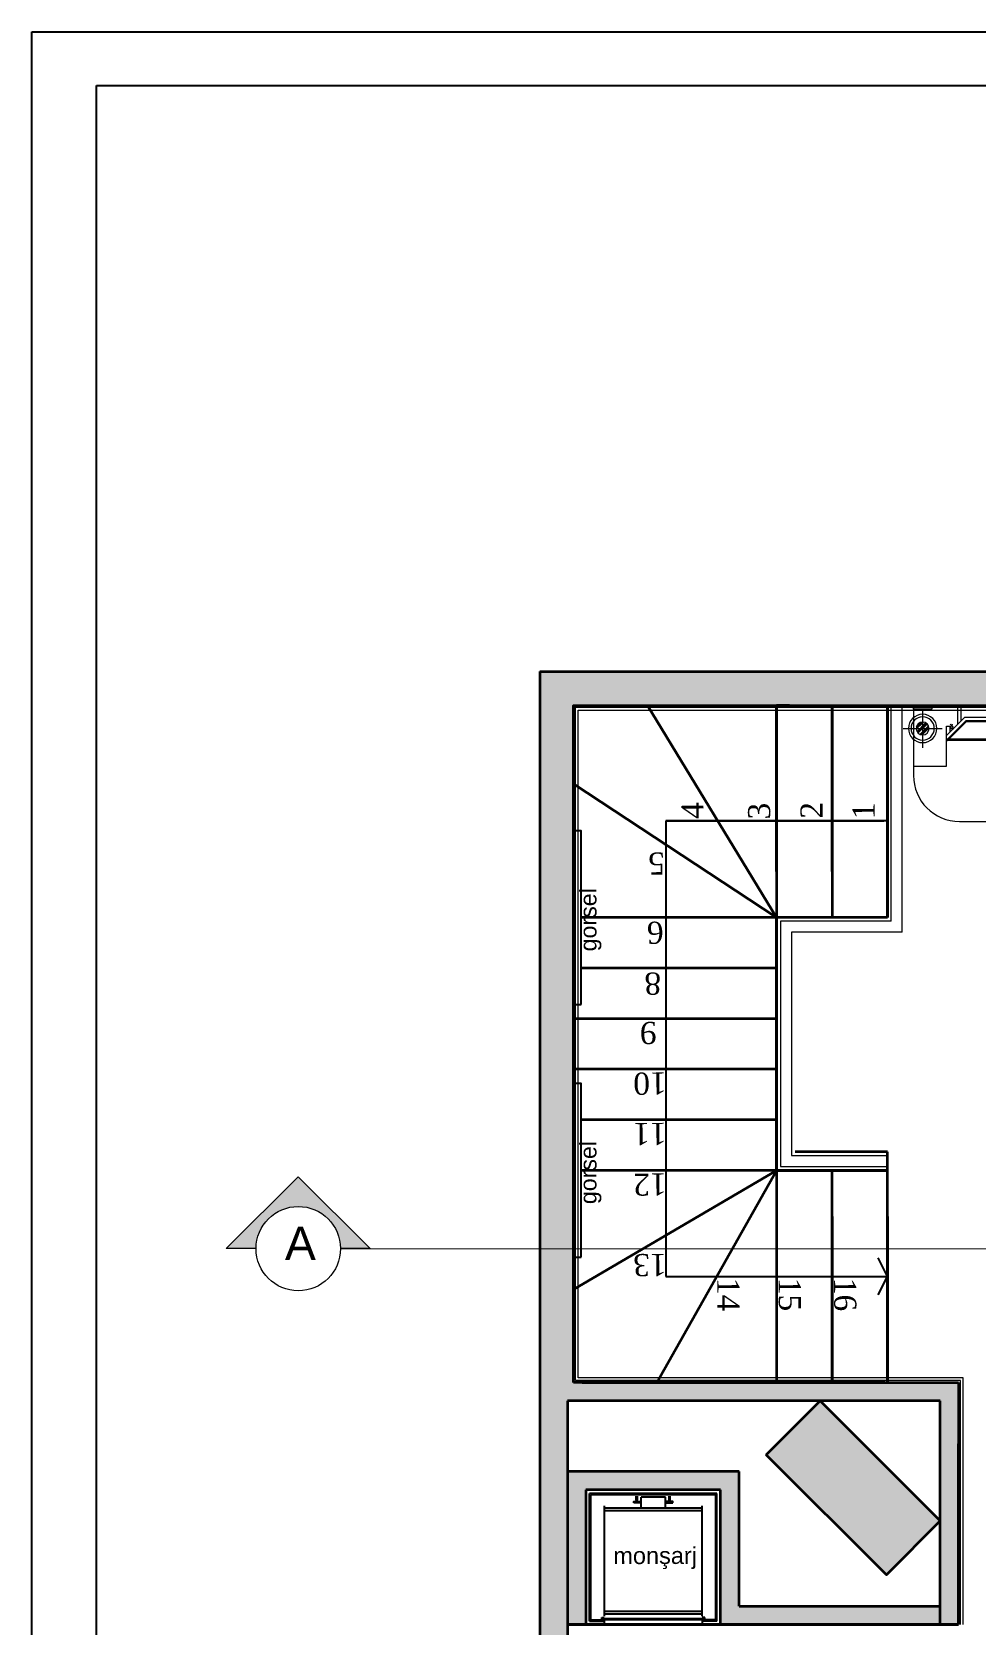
# Model space of a CAD drawing. Header units: millimetres. Extents: x 30084 to 42641, y -1284 to 1636.
# Drawn here: x 38606 to 39118, y 772 to 1636 of the extents above; entities that cross this region are included whole.
import ezdxf

# ---------------------------------------------------------------- set-up
doc = ezdxf.new("R2010")
doc.units = ezdxf.units.MM
for name, color, linetype in [('-A- Escalator_text', 252, 'Continuous'), ('PADIMCON', 2, 'Continuous'), ('S2000-025 Antet', 7, 'Continuous')]:
    doc.layers.add(name, color=color, linetype=linetype)
for name, color, linetype, lineweight in [('aydınlatma', 50, 'Continuous', 18), ('b_alçıpan', 36, 'Continuous', 15), ('b_gorunus arka', 17, 'Continuous', 20), ('b_görünüş', 44, 'Continuous', 25), ('b_tarama', 251, 'Continuous', 25), ('no3_ahsap kesit on', 40, 'Continuous', 20), ('no3_duvar kaplama', 8, 'Continuous', 0), ('no3_duvar mevcut', 4, 'Continuous', 35), ('no3_kutuprofil kesit', 74, 'Continuous', 18), ('no3_led doseme', 50, 'FENCELINE1', 0), ('no3_paslanmaz gorunus arka', 173, 'Continuous', 13), ('no3_yazı detay', 152, 'Continuous', 0), ('no3_yazı tefriş', 152, 'Continuous', 0), ('t_tefris ince', 34, 'Continuous', 15), ('t_yazı', 144, 'Continuous', 25), ('t_ölçü', 40, 'Continuous', 25)]:
    doc.layers.add(name, color=color, linetype=linetype, lineweight=lineweight)
doc.styles.get("Standard").update_dxf_attribs({"font": 'arial.ttf'})
doc.styles.add('Ölçü50', font='arial.ttf', dxfattribs={"width": 0.7})
doc.linetypes.add('FENCELINE1', pattern='A,0.25,-0.1,[133,ltypeshp.shx,S=0.1,R=0,X=-0.1,Y=0],-0.1,1', length=1.45)

# ---------------------------------------------------------------- blocks, each defined once
blk = doc.blocks.new('ayna')
at = {"layer": 'no3_ahsap kesit on'}
for p, q in [((4018.73, 7914.39, 0), (4018.73, 7924.59, 0)), ((4020.53, 7916.19, 0), (4020.53, 7924.59, 0)), ((4148.74, 7916.19, 0), (4148.74, 7924.59, 0)), ((4150.54, 7914.39, 0), (4150.54, 7924.59, 0)), ((4012.64, 7908.29, 0), (4022.5, 7918.15, 0)), ((4012.64, 7905.75, 0), (4023.24, 7916.35, 0)), ((4012.64, 7908.29, 0), (4012.64, 7913.29, 0)), ((4012.64, 7913.29, 0), (4014.44, 7913.29, 0)), ((4014.44, 7913.29, 0), (4014.44, 7910.09, 0)), ((4022.5, 7918.15, 0), (4146.78, 7918.15, 0)), ((4023.24, 7916.35, 0), (4146.03, 7916.35, 0)), ((4156.64, 7905.75, 0), (4146.03, 7916.35, 0)), ((4156.64, 7908.29, 0), (4146.78, 7918.15, 0)), ((4156.64, 7913.29, 0), (4154.84, 7913.29, 0)), ((4154.84, 7913.29, 0), (4154.84, 7910.09, 0)), ((4156.64, 7908.29, 0), (4156.64, 7913.29, 0)), ((4012.64, 7905.75, 0), (4012.64, 7908.29, 0)), ((4156.64, 7905.75, 0), (4156.64, 7908.29, 0))]:
    blk.add_line(p, q, dxfattribs=at)
at = {"layer": 'no3_duvar kaplama'}
for p, q in [((4013.06, 7905.61, 0), (4023.41, 7915.95, 0)), ((4014.44, 7912.09, 0), (4016.44, 7912.09, 0)), ((4023.41, 7915.95, 0), (4023.24, 7916.35, 0)), ((4023.41, 7915.95, 0), (4145.87, 7915.95, 0)), ((4145.87, 7915.95, 0), (4146.03, 7916.35, 0)), ((4156.21, 7905.61, 0), (4145.87, 7915.95, 0)), ((4154.84, 7912.09, 0), (4152.84, 7912.09, 0)), ((4012.64, 7905.75, 0), (4012.78, 7905.61, 0)), ((4012.78, 7905.61, 0), (4013.06, 7905.61, 0)), ((4156.21, 7905.61, 0), (4013.06, 7905.61, 0)), ((4156.5, 7905.61, 0), (4156.21, 7905.61, 0)), ((4156.64, 7905.75, 0), (4156.5, 7905.61, 0))]:
    blk.add_line(p, q, dxfattribs=at)
at = {"layer": 'no3_led doseme'}
for p, q in [((4015.13, 7913.63, 0), (4014.69, 7914.39, 0)), ((4015.47, 7913.57, 0), (4015.75, 7914.63, 0)), ((4153.81, 7913.57, 0), (4153.53, 7914.63, 0)), ((4154.14, 7913.63, 0), (4154.58, 7914.39, 0))]:
    blk.add_line(p, q, dxfattribs=at)
for centre in [(4015.33, 7912.88, 0), (4153.94, 7912.88, 0)]:
    blk.add_circle(centre, 0.609, dxfattribs=at)
blk = doc.blocks.new('aplik')
at = {"layer": 'b_tarama'}
h = blk.add_hatch(dxfattribs=at)
h.set_pattern_fill('STEEL', color=256, scale=0.7)
h.set_pattern_definition([(315, (134663.7231, -955085.194), (-1.571544821, -1.571544821), []), (315, (134663.7231, -955086.3053), (-1.571544821, -1.571544821), [])])
h.paths.add_polyline_path([(-923081.32, -852159.7, -1), (-923074.32, -852159.7, -1)])
at = {"layer": 'aydınlatma'}
for p, q in [((-923077.82, -852170.2), (-923077.82, -852149.2)), ((-923088.32, -852159.7), (-923067.32, -852159.7))]:
    blk.add_line(p, q, dxfattribs=at)
blk.add_lwpolyline([(-923082.82, -852172.2), (-923072.82, -852172.2), (-923072.82, -852170.2), (-923082.82, -852170.2)], close=True, dxfattribs=at)
for radius in [7.7, 6.3, 3.5]:
    blk.add_circle((-923077.82, -852159.7), radius, dxfattribs=at)
blk = doc.blocks.new('monsarj')
at = {"layer": 'b_alçıpan'}
blk.add_line((-10985.8, -10368.25), (-10985.8, -10382.75), dxfattribs=at)
at = {"layer": 'b_gorunus arka'}
blk.add_line((-10916.67, -10404.63), (-10916.67, -10346.38), dxfattribs=at)
at = {"layer": 'b_görünüş'}
for p, q in [((-10916.67, -10335.5), (-10996.67, -10335.5)), ((-10996.67, -10335.5), (-10996.67, -10415.5)), ((-10918.85, -10337.68), (-10994.5, -10337.68)), ((-10994.5, -10337.68), (-10994.5, -10413.33)), ((-10919.57, -10338.4), (-10993.77, -10338.4)), ((-10993.77, -10338.4), (-10993.77, -10412.6)), ((-10919.57, -10338.4), (-10919.57, -10346.38)), ((-10918.85, -10337.68), (-10918.85, -10346.38)), ((-10916.67, -10346.38), (-10916.67, -10335.5)), ((-10921.75, -10346.38), (-10987.25, -10346.38)), ((-10985.8, -10346.38), (-10985.8, -10404.63)), ((-10984.35, -10346.38), (-10984.35, -10404.63)), ((-10924.65, -10404.63), (-10924.65, -10346.38)), ((-10923.2, -10404.63), (-10923.2, -10346.38)), ((-10919.57, -10344.93), (-10921.02, -10344.93)), ((-10921.02, -10344.93), (-10921.02, -10346.38)), ((-10920.3, -10405.35), (-10920.3, -10345.65)), ((-10919.57, -10346.38), (-10919.57, -10404.63)), ((-10919.57, -10346.38), (-10918.85, -10346.38)), ((-10918.85, -10346.38), (-10916.67, -10346.38)), ((-10990.69, -10365.35), (-10993.05, -10365.35)), ((-10990.69, -10366.08), (-10993.05, -10366.08)), ((-10985.8, -10368.25), (-10992.32, -10368.25)), ((-10992.32, -10368.25), (-10992.32, -10382.75)), ((-10990.51, -10365.54), (-10990.69, -10365.35)), ((-10990.51, -10365.9), (-10990.69, -10366.08)), ((-10989.79, -10365.54), (-10990.51, -10365.54)), ((-10989.79, -10365.9), (-10990.51, -10365.9)), ((-10990.69, -10384.93), (-10993.05, -10384.93)), ((-10990.69, -10385.65), (-10993.05, -10385.65)), ((-10985.8, -10382.75), (-10992.32, -10382.75)), ((-10990.51, -10385.11), (-10990.69, -10384.93)), ((-10990.51, -10385.47), (-10990.69, -10385.65)), ((-10989.79, -10385.11), (-10990.51, -10385.11)), ((-10989.79, -10385.47), (-10990.51, -10385.47)), ((-10987.25, -10404.63), (-10921.75, -10404.63)), ((-10921.02, -10406.08), (-10921.02, -10404.63)), ((-10919.57, -10406.08), (-10921.02, -10406.08)), ((-10919.57, -10404.63), (-10918.85, -10404.63)), ((-10919.57, -10412.6), (-10919.57, -10404.63)), ((-10918.85, -10404.63), (-10916.67, -10404.63)), ((-10918.85, -10413.33), (-10918.85, -10404.63)), ((-10918.85, -10404.63), (-10918.85, -10413.33)), ((-10916.67, -10404.63), (-10916.67, -10415.5)), ((-10916.67, -10404.63), (-10916.67, -10415.5)), ((-10916.67, -10415.5), (-10996.67, -10415.5)), ((-10918.85, -10413.33), (-10994.5, -10413.33)), ((-10919.57, -10412.6), (-10993.77, -10412.6))]:
    blk.add_line(p, q, dxfattribs=at)
for points in [[(-10989.06, -10363.9), (-10989.79, -10363.9), (-10989.79, -10367.53), (-10989.06, -10367.53)], [(-10989.06, -10387.1), (-10989.79, -10387.1), (-10989.79, -10383.48), (-10989.06, -10383.48)]]:
    blk.add_lwpolyline(points, close=True, dxfattribs=at)
at = {"layer": 'no3_yazı detay', "insert": (-10962.64, -10399.22), "char_height": 10, "attachment_point": 1, "rotation": 90.13708}
blk.add_mtext_dynamic_manual_height_columns('\\A1;monşarj', width=117.1387, gutter_width=12.5, heights=[0], dxfattribs=at)
blk = doc.blocks.new('girişkat duvarlarım')
at = {"layer": 'no3_duvar kaplama'}
h = blk.add_hatch(color=251, dxfattribs=at)
h.dxf.hatch_style = 1
h.paths.add_polyline_path([(35924.39, 339.77), (35853.39, 339.77), (35853.39, 536.02), (36055.39, 536.02), (36055.39, 424.77), (35946.39, 424.77), (35946.39, 497.77), (35853.39, 497.77), (35853.39, 414.77), (35863.39, 414.77), (35863.39, 487.79), (35936.39, 487.77), (35936.39, 414.77), (36055.39, 414.77), (36065.39, 414.77), (36065.39, 546.02), (35856.78, 546.02), (35856.78, 913.02), (36572.78, 913.02), (36572.78, 561.02), (36591.17, 561.02), (36591.17, 931.41), (35838.39, 931.41), (35838.39, 324.77), (35909.39, 324.77), (35909.39, -127.98), (35839.39, -127.98), (35839.39, -223.98), (35729.39, -223.98), (35729.39, -537.98), (35740.39, -537.98), (35740.39, -238.98), (35854.39, -238.98), (35854.39, -142.98), (35924.39, -142.98)])
h = blk.add_hatch(color=251, dxfattribs=at)
h.dxf.hatch_style = 1
h.paths.add_polyline_path([(36026.22, 441.79), (36055.39, 470.96), (35990.34, 536.02), (35961.17, 506.85)])
at = {"color": 3}
for p, q in [((35896.78, 913.02), (35966.78, 798.02)), ((35966.78, 913.02), (35966.78, 798.02)), ((35966.78, 913.02), (35966.78, 803.02)), ((35996.78, 913.02), (35996.78, 798.02)), ((35996.78, 913.02), (35996.78, 798.02)), ((35996.78, 913.02), (35996.78, 803.02)), ((35966.78, 798.02), (35856.78, 870.47)), ((35966.78, 798.02), (35860.78, 798.02)), ((35961.78, 798.02), (35860.78, 798.02)), ((35966.78, 770.62), (35860.78, 770.62)), ((35966.78, 743.22), (35856.78, 743.22)), ((35966.78, 715.82), (35856.78, 715.82)), ((35966.78, 688.42), (35860.78, 688.42)), ((35966.78, 661.02), (35856.78, 596.42)), ((35966.78, 661.02), (35860.78, 661.02)), ((35901.78, 546.02), (35966.78, 661.02)), ((35966.78, 661.02), (35966.78, 546.02)), ((35966.78, 661.02), (36026.78, 661.02)), ((35996.78, 546.02), (35996.78, 661.02)), ((35996.78, 546.02), (35996.78, 661.02)), ((36026.78, 546.02), (36026.78, 661.02)), ((36026.78, 546.02), (36026.78, 661.02)), ((35996.78, 546.02), (35996.78, 656.02)), ((36026.78, 546.02), (36026.78, 656.02))]:
    blk.add_line(p, q, dxfattribs=at)
for points in [[(35863.39, 414.77), (35853.39, 414.77), (35853.39, 339.77), (35924.39, 339.77)], [(36065.39, 414.77), (35936.41, 414.77)]]:
    blk.add_lwpolyline(points)
at = {"layer": 'no3_duvar kaplama'}
for points in [[(36066.39, 414.77), (36066.39, 547.02), (35857.78, 547.02), (35857.78, 912.02), (36222.56, 912.02), (36222.56, 839.5)], [(36067.89, 414.77), (36067.89, 548.52), (35859.28, 548.52), (35859.28, 910.52), (36221.06, 910.52), (36221.06, 839.5)]]:
    blk.add_lwpolyline(points, dxfattribs=at)
at = {"layer": 'no3_duvar mevcut'}
for p, q in [((35838.39, 931.41), (36253.28, 931.41)), ((35838.39, 931.41), (35838.39, 324.77)), ((35946.78, 931.41), (36591.17, 931.41)), ((35896.78, 913.02), (35946.78, 913.02)), ((35921.78, 913.02), (35946.78, 913.02)), ((35946.78, 913.02), (36572.78, 913.02)), ((35966.78, 823.02), (35966.78, 913.02)), ((35966.78, 823.02), (35966.78, 913.02)), ((35996.78, 823.02), (35996.78, 913.02)), ((35996.78, 823.02), (35996.78, 913.02)), ((36026.78, 913.02), (36026.78, 798.02)), ((36026.78, 823.02), (36026.78, 913.02)), ((36026.78, 823.02), (36026.78, 913.02)), ((36026.78, 913.02), (36026.78, 798.02)), ((36026.78, 913.02), (36026.78, 803.02)), ((36026.78, 798.02), (36026.78, 913.02)), ((35856.78, 546.02), (35856.78, 848.02)), ((35966.78, 661.02), (35966.78, 798.02)), ((36026.78, 798.02), (35966.78, 798.02)), ((35966.78, 798.02), (35966.78, 661.02)), ((35996.78, 636.02), (35996.78, 546.02)), ((35996.78, 636.02), (35996.78, 546.02)), ((36026.78, 636.02), (36026.78, 546.02)), ((36026.78, 636.02), (36026.78, 546.02)), ((35946.78, 546.02), (35856.78, 546.02)), ((36025.39, 546.02), (35856.78, 546.02)), ((35946.78, 546.02), (35856.78, 546.02)), ((36025.39, 546.02), (35856.78, 546.02)), ((35861.39, 546.02), (36065.39, 546.02)), ((36065.39, 546.02), (36065.39, 414.77)), ((36025.39, 536.02), (35853.39, 536.02)), ((35853.39, 536.02), (35853.39, 497.77)), ((36055.39, 536.02), (35853.39, 536.02)), ((35853.39, 536.02), (35853.39, 497.77)), ((36055.39, 470.96), (35990.34, 536.02)), ((36055.39, 424.77), (36055.39, 536.02)), ((36055.39, 414.77), (36055.39, 512.77)), ((36065.39, 414.77), (36065.39, 512.77)), ((36065.39, 414.77), (36065.39, 512.77)), ((36055.39, 424.77), (36055.39, 502.77)), ((35936.39, 497.77), (35853.39, 497.77)), ((35853.39, 497.77), (35853.39, 414.77)), ((35936.39, 497.77), (35853.39, 497.77)), ((35946.39, 497.77), (35863.39, 497.77)), ((35946.39, 424.77), (35946.39, 497.77)), ((35853.39, 487.77), (35853.39, 414.77)), ((35936.39, 487.77), (35863.39, 487.77)), ((35863.39, 487.77), (35863.39, 414.77)), ((35936.39, 414.77), (35936.39, 487.77)), ((35946.39, 424.77), (36045.39, 424.77)), ((35946.39, 424.77), (36055.39, 424.77)), ((35946.39, 424.77), (36055.39, 424.77)), ((35853.39, 414.77), (35926.39, 414.77)), ((35946.39, 414.77), (35853.39, 414.77)), ((35853.39, 414.77), (35863.39, 414.77)), ((35853.39, 414.77), (35926.39, 414.77)), ((35853.39, 414.77), (35853.39, 339.77)), ((35926.39, 414.77), (36055.39, 414.77)), ((35926.39, 414.77), (36055.39, 414.77)), ((35936.39, 414.77), (36065.39, 414.77)), ((35936.39, 414.77), (36065.39, 414.77)), ((36065.39, 414.77), (35946.39, 414.77)), ((36065.39, 414.77), (35946.39, 414.77))]:
    blk.add_line(p, q, dxfattribs=at)
for points in [[(35856.78, 546.02), (35856.78, 913.02), (36253.28, 913.02)], [(35896.78, 913.02), (35973.78, 913.02)]]:
    blk.add_lwpolyline(points, dxfattribs=at)
blk.add_lwpolyline([(35961.17, 506.85), (35990.34, 536.02), (36055.39, 470.96), (36026.22, 441.79)], close=True, dxfattribs=at)
at = {"layer": 'no3_kutuprofil kesit'}
for p, q in [((36028.78, 796.02), (36028.78, 913.02)), ((36034.78, 790.02), (36034.78, 913.02)), ((36028.78, 796.02), (35968.78, 796.02)), ((35968.78, 796.02), (35968.78, 663.02)), ((35974.78, 790.02), (35974.78, 669.02)), ((36034.78, 790.02), (35974.78, 790.02)), ((35974.78, 669.02), (36026.78, 669.02)), ((36026.78, 663.02), (36026.78, 669.02)), ((35968.78, 663.02), (36026.78, 663.02))]:
    blk.add_line(p, q, dxfattribs=at)
at = {"layer": 'PADIMCON'}
for p, q in [((35906.78, 850.52), (36024.86, 850.52)), ((36024.86, 850.52), (35906.78, 850.52)), ((35906.78, 850.52), (35906.78, 603.52)), ((35936.78, 850.52), (36024.86, 850.52)), ((36026.78, 850.52), (35936.78, 850.52)), ((35996.78, 850.52), (36018.78, 850.52)), ((36026.78, 603.52), (36021.78, 613.52)), ((35906.78, 603.52), (36026.78, 603.52)), ((36021.78, 593.52), (36026.78, 603.52))]:
    blk.add_line(p, q, dxfattribs=at)
at = {"layer": 'no3_paslanmaz gorunus arka', "lineweight": -3, "xscale": 0.9127641599999999, "yscale": 0.9127641599999999, "zscale": 0.9127641599999999, "rotation": 270}
blk.add_blockref('monsarj', (45370.29, -9549.58), dxfattribs=at)
at = {"linetype": 'ByBlock', "char_height": 12, "attachment_point": 5}
for s, insert, rotation in [('{\\fTimes New Roman|b0|i0|c162|p18;4}', (35921.16, 855.99), 90.46262), ('{\\fTimes New Roman|b0|i0|c162|p18;3}', (35957.36, 855.68), 90.46262), ('{\\fTimes New Roman|b0|i0|c162|p18;2}', (35985.68, 856.16), 90.46262), ('{\\fTimes New Roman|b0|i0|c162|p18;1}', (36013.84, 855.84), 90.46262), ('{\\fTimes New Roman|b0|i0|c162|p18;5}', (35901.71, 827.35), 180.46262), ('{\\fTimes New Roman|b0|i0|c162|p18;6}', (35901.07, 789.84), 180.46262), ('{\\fTimes New Roman|b0|i0|c162|p18;8}', (35899.66, 762.28), 180.46262), ('{\\fTimes New Roman|b0|i0|c162|p18;9}', (35897.21, 735.51), 180.46262), ('{\\fTimes New Roman|b0|i0|c162|p18;10}', (35898.15, 708.11), 180.46262), ('{\\fTimes New Roman|b0|i0|c162|p18;11}', (35898.15, 680.71), 180.46262), ('{\\fTimes New Roman|b0|i0|c162|p18;12}', (35898.15, 653.31), 180.46262), ('{\\fTimes New Roman|b0|i0|c162|p18;13}', (35898.11, 609.74), 180.46262), ('{\\fTimes New Roman|b0|i0|c162|p18;14}', (35940.67, 593.73), 270.46262), ('{\\fTimes New Roman|b0|i0|c162|p18;15}', (35973.83, 593.73), 270.46262), ('{\\fTimes New Roman|b0|i0|c162|p18;16}', (36003.83, 593.73), 270.46262)]:
    blk.add_mtext(s, dxfattribs=dict(at, insert=insert, rotation=rotation))

msp = doc.modelspace()

# ---------------------------------------------------------------- hatches: boundary and pattern name
at = {"layer": 'no3_yazı tefriş', "linetype": 'Continuous', "ltscale": 0.3}
msp.add_hatch(color=256, dxfattribs=at).paths.add_polyline_path([(38750.77, 1015.46), (38789.74, 976.48), (38773.61, 976.48, 1), (38727.92, 976.48), (38711.79, 976.48)])

# ---------------------------------------------------------------- linework, layer by layer
at = {"color": 3}
for p, q in [((38900.38, 1155.9), (38899.98, 1155.9)), ((38900.38, 1155.9), (38899.98, 1155.9)), ((38900.38, 1018.9), (38899.98, 1018.9))]:
    msp.add_line(p, q, dxfattribs=at)
for points in [[(38641.43, 1606.95), (42631.22, 1606.95), (42631.22, -1259.39), (38641.43, -1259.39)], [(38903.98, 1108.85), (38903.98, 1202.96), (38899.98, 1202.96), (38899.98, 1108.85)], [(38903.98, 971.85), (38903.98, 1065.96), (38899.98, 1065.96), (38899.98, 971.85)]]:
    msp.add_lwpolyline(points, close=True)
at = {"layer": 'no3_duvar mevcut'}
for p, q in [((39016.98, 1270.9), (39009.98, 1270.9)), ((39069.98, 1270.9), (39079.98, 1270.9)), ((39069.98, 1028.9), (39019.98, 1028.9)), ((39069.98, 1018.9), (39069.98, 1028.9)), ((39069.98, 1018.9), (39009.98, 1018.9)), ((38989.98, 903.9), (39068.59, 903.9)), ((38989.98, 903.9), (39068.59, 903.9)), ((38906.59, 772.66), (38979.59, 772.66)), ((38906.59, 772.66), (38979.59, 772.66)), ((38906.59, 772.66), (38978.86, 772.66))]:
    msp.add_line(p, q, dxfattribs=at)
at = {"layer": 'no3_yazı tefriş'}
msp.add_line((38773.61, 976.48), (39767.22, 976.32), dxfattribs=at)
at = {"layer": 'no3_yazı tefriş', "linetype": 'Continuous', "ltscale": 0.3}
msp.add_lwpolyline([(38727.92, 976.48), (38711.79, 976.48), (38750.77, 1015.46), (38789.74, 976.48), (38773.61, 976.48)], dxfattribs=at)
msp.add_circle((38750.77, 976.48), 22.85, dxfattribs=at)
at = {"layer": 'S2000-025 Antet'}
msp.add_lwpolyline([(38606.43, 1635.97), (42641.22, 1635.97), (42641.22, -1284.39), (38606.43, -1284.39)], close=True, dxfattribs=at)
at = {"layer": 't_tefris ince'}
for p, q in [((39084.1, 1270.29, 0), (39084.1, 1232.99, 0)), ((39102.1, 1237.99, 0), (39102.1, 1252.54, 0)), ((39246.1, 1252.54, 0), (39102.1, 1252.54, 0)), ((39084.1, 1237.99, 0), (39102.1, 1237.99, 0)), ((39109.1, 1207.99, 0), (39239.1, 1207.99, 0))]:
    msp.add_line(p, q, dxfattribs=at)
msp.add_arc((39109.1, 1232.99, 0), 25, 180, 270, dxfattribs=at)

# ---------------------------------------------------------------- block references
at = {"layer": '-A- Escalator_text', "extrusion": (-3.06086e-18, 2.36029e-10, -1), "zscale": -1, "rotation": 179.9999992587059}
msp.add_blockref('aplik', (-962166.93, -850901.28, 0), dxfattribs=at)
at = {"layer": 'no3_duvar mevcut'}
msp.add_blockref('girişkat duvarlarım', (3043.2, 357.89), dxfattribs=at)
at = {"layer": 't_ölçü'}
msp.add_blockref('ayna', (35089.46, -6653.69, 0), dxfattribs=at)

# ---------------------------------------------------------------- texts
at = {"layer": 'no3_yazı tefriş', "insert": (38760.31, 970.33), "char_height": 18, "width": 486.3096, "attachment_point": 9}
msp.add_mtext('\\pt18;A', dxfattribs=at)
at = {"layer": 't_yazı', "style": 'Ölçü50'}
for p in [(38912.36, 1137.58, 0), (38912.36, 1000.58, 0)]:
    msp.add_text('görsel  ', height=9, rotation=90, dxfattribs=at).set_placement(p)

doc.saveas('drawing.dxf')
